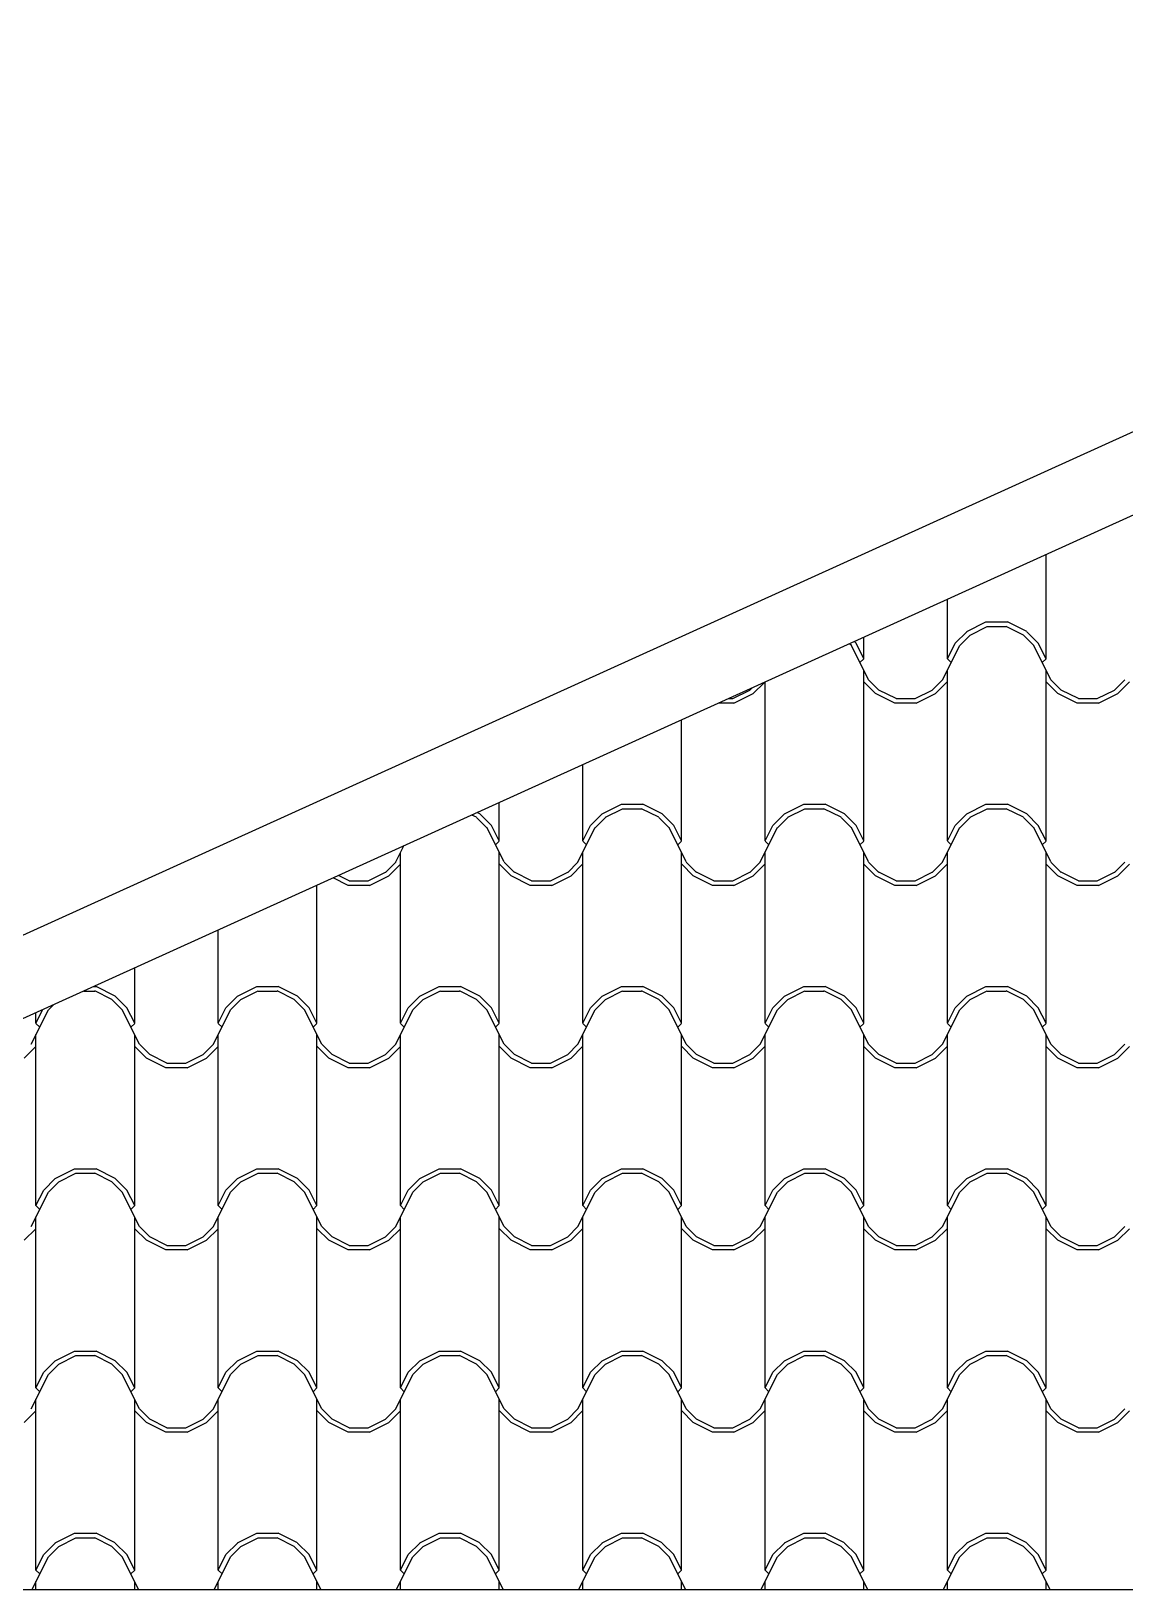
# Model space of a CAD drawing. Extents: x -135 to 36, y 31 to 104.
# Drawn here: x -1.191 to 0.249, y 50.193 to 52.245 of the extents above; entities that cross this region are included whole.
import ezdxf

# ---------------------------------------------------------------- set-up
doc = ezdxf.new("R2010")
doc.units = 0
doc.header["$MEASUREMENT"] = 0
doc.layers.add('NUEVO', color=1, linetype='CONTINUOUS')
doc.layers.add('RELLENO', color=7, linetype='CONTINUOUS')

msp = doc.modelspace()

# ---------------------------------------------------------------- linework, layer by layer
at = {"layer": 'NUEVO'}
for p, q in [((1.4227, 52.2452), (-2.9019, 50.284)), ((1.4227, 52.1354), (-2.8606, 50.1929)), ((5.7061, 50.1929), (-2.8606, 50.1929)), ((4.4994, 50.1929), (-2.8606, 50.1929))]:
    msp.add_line(p, q, dxfattribs=at)
at = {"layer": 'RELLENO', "color": 1}
for p, q in [((0.145, 51.4189), (0.145, 51.556)), ((0.015, 51.4189), (0.015, 51.497)), ((0.0252, 51.4393), (0.0405, 51.4545)), ((0.0405, 51.4546), (0.0659, 51.4673)), ((0.0449, 51.4501), (0.0675, 51.4614)), ((0.0659, 51.4673), (0.0941, 51.4673)), ((0.0675, 51.4613), (0.0925, 51.4613)), ((0.1151, 51.4501), (0.0925, 51.4614)), ((0.1195, 51.4546), (0.0941, 51.4673)), ((0.1348, 51.4393), (0.1195, 51.4545)), ((-0.1113, 51.4364), (-0.1136, 51.4387)), ((-0.0887, 51.3913), (-0.1113, 51.4365)), ((-0.0887, 51.3913), (-0.1113, 51.4365)), ((-0.1052, 51.4393), (-0.1074, 51.4415)), ((-0.095, 51.4189), (-0.1052, 51.4393)), ((-0.095, 51.4189), (-0.1052, 51.4393)), ((-0.095, 51.4189), (-0.095, 51.4471)), ((0.0087, 51.3913), (0.0313, 51.4365)), ((0.0087, 51.3913), (0.0313, 51.4365)), ((0.015, 51.4189), (0.0252, 51.4393)), ((0.015, 51.4189), (0.0252, 51.4393)), ((0.0313, 51.4364), (0.0449, 51.45)), ((0.1287, 51.4364), (0.1151, 51.45)), ((0.1513, 51.3913), (0.1287, 51.4365)), ((0.1513, 51.3913), (0.1287, 51.4365)), ((0.145, 51.4189), (0.1348, 51.4393)), ((0.145, 51.4189), (0.1348, 51.4393)), ((-0.1, 51.4138), (-0.095, 51.4188)), ((0.02, 51.4138), (0.015, 51.4188)), ((0.14, 51.4138), (0.145, 51.4188)), ((-0.095, 51.1789), (-0.095, 51.4039)), ((-0.0751, 51.3776), (-0.0887, 51.3912)), ((-0.0049, 51.3776), (0.0087, 51.3912)), ((0.015, 51.1789), (0.015, 51.4039)), ((0.145, 51.1789), (0.145, 51.4039)), ((0.1649, 51.3776), (0.1513, 51.3912)), ((0.2351, 51.3776), (0.2487, 51.3912)), ((-0.2675, 51.3664), (-0.2449, 51.3777)), ((-0.2659, 51.3604), (-0.2405, 51.3731)), ((-0.2449, 51.3776), (-0.2421, 51.3804)), ((-0.2405, 51.3731), (-0.2258, 51.3878)), ((-0.225, 51.1789), (-0.225, 51.3882)), ((-0.0795, 51.3731), (-0.0948, 51.3884)), ((-0.0541, 51.3604), (-0.0795, 51.3731)), ((-0.0525, 51.3664), (-0.0751, 51.3777)), ((-0.0275, 51.3664), (-0.0049, 51.3777)), ((-0.0259, 51.3604), (-0.0005, 51.3731)), ((-0.0005, 51.3731), (0.0148, 51.3884)), ((0.1605, 51.3731), (0.1452, 51.3884)), ((0.1859, 51.3604), (0.1605, 51.3731)), ((0.1875, 51.3664), (0.1649, 51.3777)), ((0.2125, 51.3664), (0.2351, 51.3777)), ((0.2141, 51.3604), (0.2395, 51.3731)), ((0.2395, 51.3731), (0.2548, 51.3884)), ((-0.2659, 51.3604), (-0.2861, 51.3604)), ((-0.2731, 51.3664), (-0.2675, 51.3664)), ((-0.0259, 51.3604), (-0.0541, 51.3604)), ((-0.0525, 51.3664), (-0.0275, 51.3664)), ((0.2141, 51.3604), (0.1859, 51.3604)), ((0.1875, 51.3664), (0.2125, 51.3664)), ((-0.335, 51.1789), (-0.335, 51.3383)), ((-0.465, 51.1789), (-0.465, 51.2793)), ((-0.575, 51.1789), (-0.575, 51.2294)), ((-0.4395, 51.2146), (-0.4141, 51.2273)), ((-0.4141, 51.2273), (-0.3859, 51.2273)), ((-0.3605, 51.2146), (-0.3859, 51.2273)), ((-0.1995, 51.2146), (-0.1741, 51.2273)), ((-0.1741, 51.2273), (-0.1459, 51.2273)), ((-0.1205, 51.2146), (-0.1459, 51.2273)), ((0.0405, 51.2146), (0.0659, 51.2273)), ((0.0659, 51.2273), (0.0941, 51.2273)), ((0.1195, 51.2146), (0.0941, 51.2273)), ((-0.6049, 51.2101), (-0.611, 51.2131)), ((-0.5913, 51.1964), (-0.6049, 51.21)), ((-0.6005, 51.2146), (-0.6039, 51.2163)), ((-0.5852, 51.1993), (-0.6005, 51.2145)), ((-0.4548, 51.1993), (-0.4395, 51.2145)), ((-0.4487, 51.1964), (-0.4351, 51.21)), ((-0.4351, 51.2101), (-0.4125, 51.2214)), ((-0.4125, 51.2213), (-0.3875, 51.2213)), ((-0.3649, 51.2101), (-0.3875, 51.2214)), ((-0.3513, 51.1964), (-0.3649, 51.21)), ((-0.3452, 51.1993), (-0.3605, 51.2145)), ((-0.2148, 51.1993), (-0.1995, 51.2145)), ((-0.2087, 51.1964), (-0.1951, 51.21)), ((-0.1951, 51.2101), (-0.1725, 51.2214)), ((-0.1725, 51.2213), (-0.1475, 51.2213)), ((-0.1249, 51.2101), (-0.1475, 51.2214)), ((-0.1113, 51.1964), (-0.1249, 51.21)), ((-0.1052, 51.1993), (-0.1205, 51.2145)), ((0.0252, 51.1993), (0.0405, 51.2145)), ((0.0313, 51.1964), (0.0449, 51.21)), ((0.0449, 51.2101), (0.0675, 51.2214)), ((0.0675, 51.2213), (0.0925, 51.2213)), ((0.1151, 51.2101), (0.0925, 51.2214)), ((0.1287, 51.1964), (0.1151, 51.21)), ((0.1348, 51.1993), (0.1195, 51.2145)), ((-0.5687, 51.1513), (-0.5913, 51.1965)), ((-0.5687, 51.1513), (-0.5913, 51.1965)), ((-0.575, 51.1789), (-0.5852, 51.1993)), ((-0.575, 51.1789), (-0.5852, 51.1993)), ((-0.4713, 51.1513), (-0.4487, 51.1965)), ((-0.4713, 51.1513), (-0.4487, 51.1965)), ((-0.465, 51.1789), (-0.4548, 51.1993)), ((-0.465, 51.1789), (-0.4548, 51.1993)), ((-0.3287, 51.1513), (-0.3513, 51.1965)), ((-0.3287, 51.1513), (-0.3513, 51.1965)), ((-0.335, 51.1789), (-0.3452, 51.1993)), ((-0.335, 51.1789), (-0.3452, 51.1993)), ((-0.2313, 51.1513), (-0.2087, 51.1965)), ((-0.2313, 51.1513), (-0.2087, 51.1965)), ((-0.225, 51.1789), (-0.2148, 51.1993)), ((-0.225, 51.1789), (-0.2148, 51.1993)), ((-0.0887, 51.1513), (-0.1113, 51.1965)), ((-0.0887, 51.1513), (-0.1113, 51.1965)), ((-0.095, 51.1789), (-0.1052, 51.1993)), ((-0.095, 51.1789), (-0.1052, 51.1993)), ((0.0087, 51.1513), (0.0313, 51.1965)), ((0.0087, 51.1513), (0.0313, 51.1965)), ((0.015, 51.1789), (0.0252, 51.1993)), ((0.015, 51.1789), (0.0252, 51.1993)), ((0.1513, 51.1513), (0.1287, 51.1965)), ((0.1513, 51.1513), (0.1287, 51.1965)), ((0.145, 51.1789), (0.1348, 51.1993)), ((0.145, 51.1789), (0.1348, 51.1993)), ((-0.7113, 51.1513), (-0.7007, 51.1724)), ((-0.7113, 51.1513), (-0.7007, 51.1724)), ((-0.58, 51.1738), (-0.575, 51.1788)), ((-0.46, 51.1738), (-0.465, 51.1788)), ((-0.34, 51.1738), (-0.335, 51.1788)), ((-0.22, 51.1738), (-0.225, 51.1788)), ((-0.1, 51.1738), (-0.095, 51.1788)), ((0.02, 51.1738), (0.015, 51.1788)), ((0.14, 51.1738), (0.145, 51.1788)), ((-0.7249, 51.1376), (-0.7113, 51.1512)), ((-0.7205, 51.1331), (-0.7052, 51.1484)), ((-0.705, 50.9389), (-0.705, 51.1639)), ((-0.575, 50.9389), (-0.575, 51.1639)), ((-0.5595, 51.1331), (-0.5748, 51.1484)), ((-0.5551, 51.1376), (-0.5687, 51.1512)), ((-0.4849, 51.1376), (-0.4713, 51.1512)), ((-0.4805, 51.1331), (-0.4652, 51.1484)), ((-0.465, 50.9389), (-0.465, 51.1639)), ((-0.335, 50.9389), (-0.335, 51.1639)), ((-0.3195, 51.1331), (-0.3348, 51.1484)), ((-0.3151, 51.1376), (-0.3287, 51.1512)), ((-0.2449, 51.1376), (-0.2313, 51.1512)), ((-0.2405, 51.1331), (-0.2252, 51.1484)), ((-0.225, 50.9389), (-0.225, 51.1639)), ((-0.095, 50.9389), (-0.095, 51.1639)), ((-0.0795, 51.1331), (-0.0948, 51.1484)), ((-0.0751, 51.1376), (-0.0887, 51.1512)), ((-0.0049, 51.1376), (0.0087, 51.1512)), ((-0.0005, 51.1331), (0.0148, 51.1484)), ((0.015, 50.9389), (0.015, 51.1639)), ((0.145, 50.9389), (0.145, 51.1639)), ((0.1605, 51.1331), (0.1452, 51.1484)), ((0.1649, 51.1376), (0.1513, 51.1512)), ((0.2351, 51.1376), (0.2487, 51.1512)), ((0.2395, 51.1331), (0.2548, 51.1484)), ((-0.7741, 51.1204), (-0.7937, 51.1302)), ((-0.7725, 51.1264), (-0.7866, 51.1334)), ((-0.7725, 51.1264), (-0.7475, 51.1264)), ((-0.7475, 51.1264), (-0.7249, 51.1377)), ((-0.7459, 51.1204), (-0.7205, 51.1331)), ((-0.5341, 51.1204), (-0.5595, 51.1331)), ((-0.5325, 51.1264), (-0.5551, 51.1377)), ((-0.5325, 51.1264), (-0.5075, 51.1264)), ((-0.5075, 51.1264), (-0.4849, 51.1377)), ((-0.5059, 51.1204), (-0.4805, 51.1331)), ((-0.2941, 51.1204), (-0.3195, 51.1331)), ((-0.2925, 51.1264), (-0.3151, 51.1377)), ((-0.2925, 51.1264), (-0.2675, 51.1264)), ((-0.2675, 51.1264), (-0.2449, 51.1377)), ((-0.2659, 51.1204), (-0.2405, 51.1331)), ((-0.0541, 51.1204), (-0.0795, 51.1331)), ((-0.0525, 51.1264), (-0.0751, 51.1377)), ((-0.0525, 51.1264), (-0.0275, 51.1264)), ((-0.0275, 51.1264), (-0.0049, 51.1377)), ((-0.0259, 51.1204), (-0.0005, 51.1331)), ((0.1859, 51.1204), (0.1605, 51.1331)), ((0.1875, 51.1264), (0.1649, 51.1377)), ((0.1875, 51.1264), (0.2125, 51.1264)), ((0.2125, 51.1264), (0.2351, 51.1377)), ((0.2141, 51.1204), (0.2395, 51.1331)), ((-0.815, 50.9389), (-0.815, 51.1206)), ((-0.7459, 51.1204), (-0.7741, 51.1204)), ((-0.5059, 51.1204), (-0.5341, 51.1204)), ((-0.2659, 51.1204), (-0.2941, 51.1204)), ((-0.0259, 51.1204), (-0.0541, 51.1204)), ((0.2141, 51.1204), (0.1859, 51.1204)), ((-0.945, 50.9389), (-0.945, 51.0616)), ((-1.055, 50.9389), (-1.055, 51.0117)), ((-1.122, 50.9813), (-1.1075, 50.9813)), ((-1.1089, 50.9873), (-1.1059, 50.9873)), ((-1.0849, 50.9701), (-1.1075, 50.9814)), ((-1.0805, 50.9746), (-1.1059, 50.9873)), ((-0.9195, 50.9746), (-0.8941, 50.9873)), ((-0.9151, 50.9701), (-0.8925, 50.9814)), ((-0.8941, 50.9873), (-0.8659, 50.9873)), ((-0.8925, 50.9813), (-0.8675, 50.9813)), ((-0.8449, 50.9701), (-0.8675, 50.9814)), ((-0.8405, 50.9746), (-0.8659, 50.9873)), ((-0.6795, 50.9746), (-0.6541, 50.9873)), ((-0.6751, 50.9701), (-0.6525, 50.9814)), ((-0.6541, 50.9873), (-0.6259, 50.9873)), ((-0.6525, 50.9813), (-0.6275, 50.9813)), ((-0.6049, 50.9701), (-0.6275, 50.9814)), ((-0.6005, 50.9746), (-0.6259, 50.9873)), ((-0.4395, 50.9746), (-0.4141, 50.9873)), ((-0.4351, 50.9701), (-0.4125, 50.9814)), ((-0.4141, 50.9873), (-0.3859, 50.9873)), ((-0.4125, 50.9813), (-0.3875, 50.9813)), ((-0.3649, 50.9701), (-0.3875, 50.9814)), ((-0.3605, 50.9746), (-0.3859, 50.9873)), ((-0.1995, 50.9746), (-0.1741, 50.9873)), ((-0.1951, 50.9701), (-0.1725, 50.9814)), ((-0.1741, 50.9873), (-0.1459, 50.9873)), ((-0.1725, 50.9813), (-0.1475, 50.9813)), ((-0.1249, 50.9701), (-0.1475, 50.9814)), ((-0.1205, 50.9746), (-0.1459, 50.9873)), ((0.0405, 50.9746), (0.0659, 50.9873)), ((0.0449, 50.9701), (0.0675, 50.9814)), ((0.0659, 50.9873), (0.0941, 50.9873)), ((0.0675, 50.9813), (0.0925, 50.9813)), ((0.1151, 50.9701), (0.0925, 50.9814)), ((0.1195, 50.9746), (0.0941, 50.9873)), ((-1.1687, 50.9564), (-1.1618, 50.9633)), ((-1.0713, 50.9564), (-1.0849, 50.97)), ((-1.0652, 50.9593), (-1.0805, 50.9745)), ((-0.9348, 50.9593), (-0.9195, 50.9745)), ((-0.9287, 50.9564), (-0.9151, 50.97)), ((-0.8313, 50.9564), (-0.8449, 50.97)), ((-0.8252, 50.9593), (-0.8405, 50.9745)), ((-0.6948, 50.9593), (-0.6795, 50.9745)), ((-0.6887, 50.9564), (-0.6751, 50.97)), ((-0.5913, 50.9564), (-0.6049, 50.97)), ((-0.5852, 50.9593), (-0.6005, 50.9745)), ((-0.4548, 50.9593), (-0.4395, 50.9745)), ((-0.4487, 50.9564), (-0.4351, 50.97)), ((-0.3513, 50.9564), (-0.3649, 50.97)), ((-0.3452, 50.9593), (-0.3605, 50.9745)), ((-0.2148, 50.9593), (-0.1995, 50.9745)), ((-0.2087, 50.9564), (-0.1951, 50.97)), ((-0.1113, 50.9564), (-0.1249, 50.97)), ((-0.1052, 50.9593), (-0.1205, 50.9745)), ((0.0252, 50.9593), (0.0405, 50.9745)), ((0.0313, 50.9564), (0.0449, 50.97)), ((0.1287, 50.9564), (0.1151, 50.97)), ((0.1348, 50.9593), (0.1195, 50.9745)), ((-1.1913, 50.9113), (-1.1687, 50.9565)), ((-1.1913, 50.9113), (-1.1687, 50.9565)), ((-1.185, 50.9389), (-1.176, 50.9569)), ((-1.185, 50.9389), (-1.176, 50.9569)), ((-1.185, 50.9389), (-1.185, 50.9528)), ((-1.0487, 50.9113), (-1.0713, 50.9565)), ((-1.0487, 50.9113), (-1.0713, 50.9565)), ((-1.055, 50.9389), (-1.0652, 50.9593)), ((-1.055, 50.9389), (-1.0652, 50.9593)), ((-0.9513, 50.9113), (-0.9287, 50.9565)), ((-0.9513, 50.9113), (-0.9287, 50.9565)), ((-0.945, 50.9389), (-0.9348, 50.9593)), ((-0.945, 50.9389), (-0.9348, 50.9593)), ((-0.8087, 50.9113), (-0.8313, 50.9565)), ((-0.8087, 50.9113), (-0.8313, 50.9565)), ((-0.815, 50.9389), (-0.8252, 50.9593)), ((-0.815, 50.9389), (-0.8252, 50.9593)), ((-0.7113, 50.9113), (-0.6887, 50.9565)), ((-0.7113, 50.9113), (-0.6887, 50.9565)), ((-0.705, 50.9389), (-0.6948, 50.9593)), ((-0.705, 50.9389), (-0.6948, 50.9593)), ((-0.5687, 50.9113), (-0.5913, 50.9565)), ((-0.5687, 50.9113), (-0.5913, 50.9565)), ((-0.575, 50.9389), (-0.5852, 50.9593)), ((-0.575, 50.9389), (-0.5852, 50.9593)), ((-0.4713, 50.9113), (-0.4487, 50.9565)), ((-0.4713, 50.9113), (-0.4487, 50.9565)), ((-0.465, 50.9389), (-0.4548, 50.9593)), ((-0.465, 50.9389), (-0.4548, 50.9593)), ((-0.3287, 50.9113), (-0.3513, 50.9565)), ((-0.3287, 50.9113), (-0.3513, 50.9565)), ((-0.335, 50.9389), (-0.3452, 50.9593)), ((-0.335, 50.9389), (-0.3452, 50.9593)), ((-0.2313, 50.9113), (-0.2087, 50.9565)), ((-0.2313, 50.9113), (-0.2087, 50.9565)), ((-0.225, 50.9389), (-0.2148, 50.9593)), ((-0.225, 50.9389), (-0.2148, 50.9593)), ((-0.0887, 50.9113), (-0.1113, 50.9565)), ((-0.0887, 50.9113), (-0.1113, 50.9565)), ((-0.095, 50.9389), (-0.1052, 50.9593)), ((-0.095, 50.9389), (-0.1052, 50.9593)), ((0.0087, 50.9113), (0.0313, 50.9565)), ((0.0087, 50.9113), (0.0313, 50.9565)), ((0.015, 50.9389), (0.0252, 50.9593)), ((0.015, 50.9389), (0.0252, 50.9593)), ((0.1513, 50.9113), (0.1287, 50.9565)), ((0.1513, 50.9113), (0.1287, 50.9565)), ((0.145, 50.9389), (0.1348, 50.9593)), ((0.145, 50.9389), (0.1348, 50.9593)), ((-1.18, 50.9338), (-1.185, 50.9388)), ((-1.185, 50.6989), (-1.185, 50.9239)), ((-1.06, 50.9338), (-1.055, 50.9388)), ((-1.055, 50.6989), (-1.055, 50.9239)), ((-0.94, 50.9338), (-0.945, 50.9388)), ((-0.945, 50.6989), (-0.945, 50.9239)), ((-0.82, 50.9338), (-0.815, 50.9388)), ((-0.815, 50.6989), (-0.815, 50.9239)), ((-0.7, 50.9338), (-0.705, 50.9388)), ((-0.705, 50.6989), (-0.705, 50.9239)), ((-0.58, 50.9338), (-0.575, 50.9388)), ((-0.575, 50.6989), (-0.575, 50.9239)), ((-0.46, 50.9338), (-0.465, 50.9388)), ((-0.465, 50.6989), (-0.465, 50.9239)), ((-0.34, 50.9338), (-0.335, 50.9388)), ((-0.335, 50.6989), (-0.335, 50.9239)), ((-0.22, 50.9338), (-0.225, 50.9388)), ((-0.225, 50.6989), (-0.225, 50.9239)), ((-0.1, 50.9338), (-0.095, 50.9388)), ((-0.095, 50.6989), (-0.095, 50.9239)), ((0.02, 50.9338), (0.015, 50.9388)), ((0.015, 50.6989), (0.015, 50.9239)), ((0.14, 50.9338), (0.145, 50.9388)), ((0.145, 50.6989), (0.145, 50.9239)), ((-1.2005, 50.8931), (-1.1852, 50.9084)), ((-1.0395, 50.8931), (-1.0548, 50.9084)), ((-1.0351, 50.8976), (-1.0487, 50.9112)), ((-0.9649, 50.8976), (-0.9513, 50.9112)), ((-0.9605, 50.8931), (-0.9452, 50.9084)), ((-0.7995, 50.8931), (-0.8148, 50.9084)), ((-0.7951, 50.8976), (-0.8087, 50.9112)), ((-0.7249, 50.8976), (-0.7113, 50.9112)), ((-0.7205, 50.8931), (-0.7052, 50.9084)), ((-0.5595, 50.8931), (-0.5748, 50.9084)), ((-0.5551, 50.8976), (-0.5687, 50.9112)), ((-0.4849, 50.8976), (-0.4713, 50.9112)), ((-0.4805, 50.8931), (-0.4652, 50.9084)), ((-0.3195, 50.8931), (-0.3348, 50.9084)), ((-0.3151, 50.8976), (-0.3287, 50.9112)), ((-0.2449, 50.8976), (-0.2313, 50.9112)), ((-0.2405, 50.8931), (-0.2252, 50.9084)), ((-0.0795, 50.8931), (-0.0948, 50.9084)), ((-0.0751, 50.8976), (-0.0887, 50.9112)), ((-0.0049, 50.8976), (0.0087, 50.9112)), ((-0.0005, 50.8931), (0.0148, 50.9084)), ((0.1605, 50.8931), (0.1452, 50.9084)), ((0.1649, 50.8976), (0.1513, 50.9112)), ((0.2351, 50.8976), (0.2487, 50.9112)), ((0.2395, 50.8931), (0.2548, 50.9084)), ((-1.0141, 50.8804), (-1.0395, 50.8931)), ((-1.0125, 50.8864), (-1.0351, 50.8977)), ((-0.9859, 50.8804), (-1.0141, 50.8804)), ((-1.0125, 50.8864), (-0.9875, 50.8864)), ((-0.9875, 50.8864), (-0.9649, 50.8977)), ((-0.9859, 50.8804), (-0.9605, 50.8931)), ((-0.7741, 50.8804), (-0.7995, 50.8931)), ((-0.7725, 50.8864), (-0.7951, 50.8977)), ((-0.7459, 50.8804), (-0.7741, 50.8804)), ((-0.7725, 50.8864), (-0.7475, 50.8864)), ((-0.7475, 50.8864), (-0.7249, 50.8977)), ((-0.7459, 50.8804), (-0.7205, 50.8931)), ((-0.5341, 50.8804), (-0.5595, 50.8931)), ((-0.5325, 50.8864), (-0.5551, 50.8977)), ((-0.5059, 50.8804), (-0.5341, 50.8804)), ((-0.5325, 50.8864), (-0.5075, 50.8864)), ((-0.5075, 50.8864), (-0.4849, 50.8977)), ((-0.5059, 50.8804), (-0.4805, 50.8931)), ((-0.2941, 50.8804), (-0.3195, 50.8931)), ((-0.2925, 50.8864), (-0.3151, 50.8977)), ((-0.2659, 50.8804), (-0.2941, 50.8804)), ((-0.2925, 50.8864), (-0.2675, 50.8864)), ((-0.2675, 50.8864), (-0.2449, 50.8977)), ((-0.2659, 50.8804), (-0.2405, 50.8931)), ((-0.0541, 50.8804), (-0.0795, 50.8931)), ((-0.0525, 50.8864), (-0.0751, 50.8977)), ((-0.0259, 50.8804), (-0.0541, 50.8804)), ((-0.0525, 50.8864), (-0.0275, 50.8864)), ((-0.0275, 50.8864), (-0.0049, 50.8977)), ((-0.0259, 50.8804), (-0.0005, 50.8931)), ((0.1859, 50.8804), (0.1605, 50.8931)), ((0.1875, 50.8864), (0.1649, 50.8977)), ((0.2141, 50.8804), (0.1859, 50.8804)), ((0.1875, 50.8864), (0.2125, 50.8864)), ((0.2125, 50.8864), (0.2351, 50.8977)), ((0.2141, 50.8804), (0.2395, 50.8931)), ((-1.1748, 50.7193), (-1.1595, 50.7345)), ((-1.1595, 50.7346), (-1.1341, 50.7473)), ((-1.1551, 50.7301), (-1.1325, 50.7414)), ((-1.1341, 50.7473), (-1.1059, 50.7473)), ((-1.1325, 50.7413), (-1.1075, 50.7413)), ((-1.0849, 50.7301), (-1.1075, 50.7414)), ((-1.0805, 50.7346), (-1.1059, 50.7473)), ((-1.0652, 50.7193), (-1.0805, 50.7345)), ((-0.9348, 50.7193), (-0.9195, 50.7345)), ((-0.9195, 50.7346), (-0.8941, 50.7473)), ((-0.9151, 50.7301), (-0.8925, 50.7414)), ((-0.8941, 50.7473), (-0.8659, 50.7473)), ((-0.8925, 50.7413), (-0.8675, 50.7413)), ((-0.8449, 50.7301), (-0.8675, 50.7414)), ((-0.8405, 50.7346), (-0.8659, 50.7473)), ((-0.8252, 50.7193), (-0.8405, 50.7345)), ((-0.6948, 50.7193), (-0.6795, 50.7345)), ((-0.6795, 50.7346), (-0.6541, 50.7473)), ((-0.6751, 50.7301), (-0.6525, 50.7414)), ((-0.6541, 50.7473), (-0.6259, 50.7473)), ((-0.6525, 50.7413), (-0.6275, 50.7413)), ((-0.6049, 50.7301), (-0.6275, 50.7414)), ((-0.6005, 50.7346), (-0.6259, 50.7473)), ((-0.5852, 50.7193), (-0.6005, 50.7345)), ((-0.4548, 50.7193), (-0.4395, 50.7345)), ((-0.4395, 50.7346), (-0.4141, 50.7473)), ((-0.4351, 50.7301), (-0.4125, 50.7414)), ((-0.4141, 50.7473), (-0.3859, 50.7473)), ((-0.4125, 50.7413), (-0.3875, 50.7413)), ((-0.3649, 50.7301), (-0.3875, 50.7414)), ((-0.3605, 50.7346), (-0.3859, 50.7473)), ((-0.3452, 50.7193), (-0.3605, 50.7345)), ((-0.2148, 50.7193), (-0.1995, 50.7345)), ((-0.1995, 50.7346), (-0.1741, 50.7473)), ((-0.1951, 50.7301), (-0.1725, 50.7414)), ((-0.1741, 50.7473), (-0.1459, 50.7473)), ((-0.1725, 50.7413), (-0.1475, 50.7413)), ((-0.1249, 50.7301), (-0.1475, 50.7414)), ((-0.1205, 50.7346), (-0.1459, 50.7473)), ((-0.1052, 50.7193), (-0.1205, 50.7345)), ((0.0252, 50.7193), (0.0405, 50.7345)), ((0.0405, 50.7346), (0.0659, 50.7473)), ((0.0449, 50.7301), (0.0675, 50.7414)), ((0.0659, 50.7473), (0.0941, 50.7473)), ((0.0675, 50.7413), (0.0925, 50.7413)), ((0.1151, 50.7301), (0.0925, 50.7414)), ((0.1195, 50.7346), (0.0941, 50.7473)), ((0.1348, 50.7193), (0.1195, 50.7345)), ((-1.1913, 50.6713), (-1.1687, 50.7165)), ((-1.1913, 50.6713), (-1.1687, 50.7165)), ((-1.185, 50.6989), (-1.1748, 50.7193)), ((-1.185, 50.6989), (-1.1748, 50.7193)), ((-1.1687, 50.7164), (-1.1551, 50.73)), ((-1.0713, 50.7164), (-1.0849, 50.73)), ((-1.0487, 50.6713), (-1.0713, 50.7165)), ((-1.0487, 50.6713), (-1.0713, 50.7165)), ((-1.055, 50.6989), (-1.0652, 50.7193)), ((-1.055, 50.6989), (-1.0652, 50.7193)), ((-0.9513, 50.6713), (-0.9287, 50.7165)), ((-0.9513, 50.6713), (-0.9287, 50.7165)), ((-0.945, 50.6989), (-0.9348, 50.7193)), ((-0.945, 50.6989), (-0.9348, 50.7193)), ((-0.9287, 50.7164), (-0.9151, 50.73)), ((-0.8313, 50.7164), (-0.8449, 50.73)), ((-0.8087, 50.6713), (-0.8313, 50.7165)), ((-0.8087, 50.6713), (-0.8313, 50.7165)), ((-0.815, 50.6989), (-0.8252, 50.7193)), ((-0.815, 50.6989), (-0.8252, 50.7193)), ((-0.7113, 50.6713), (-0.6887, 50.7165)), ((-0.7113, 50.6713), (-0.6887, 50.7165)), ((-0.705, 50.6989), (-0.6948, 50.7193)), ((-0.705, 50.6989), (-0.6948, 50.7193)), ((-0.6887, 50.7164), (-0.6751, 50.73)), ((-0.5913, 50.7164), (-0.6049, 50.73)), ((-0.5687, 50.6713), (-0.5913, 50.7165)), ((-0.5687, 50.6713), (-0.5913, 50.7165)), ((-0.575, 50.6989), (-0.5852, 50.7193)), ((-0.575, 50.6989), (-0.5852, 50.7193)), ((-0.4713, 50.6713), (-0.4487, 50.7165)), ((-0.4713, 50.6713), (-0.4487, 50.7165)), ((-0.465, 50.6989), (-0.4548, 50.7193)), ((-0.465, 50.6989), (-0.4548, 50.7193)), ((-0.4487, 50.7164), (-0.4351, 50.73)), ((-0.3513, 50.7164), (-0.3649, 50.73)), ((-0.3287, 50.6713), (-0.3513, 50.7165)), ((-0.3287, 50.6713), (-0.3513, 50.7165)), ((-0.335, 50.6989), (-0.3452, 50.7193)), ((-0.335, 50.6989), (-0.3452, 50.7193)), ((-0.2313, 50.6713), (-0.2087, 50.7165)), ((-0.2313, 50.6713), (-0.2087, 50.7165)), ((-0.225, 50.6989), (-0.2148, 50.7193)), ((-0.225, 50.6989), (-0.2148, 50.7193)), ((-0.2087, 50.7164), (-0.1951, 50.73)), ((-0.1113, 50.7164), (-0.1249, 50.73)), ((-0.0887, 50.6713), (-0.1113, 50.7165)), ((-0.0887, 50.6713), (-0.1113, 50.7165)), ((-0.095, 50.6989), (-0.1052, 50.7193)), ((-0.095, 50.6989), (-0.1052, 50.7193)), ((0.0087, 50.6713), (0.0313, 50.7165)), ((0.0087, 50.6713), (0.0313, 50.7165)), ((0.015, 50.6989), (0.0252, 50.7193)), ((0.015, 50.6989), (0.0252, 50.7193)), ((0.0313, 50.7164), (0.0449, 50.73)), ((0.1287, 50.7164), (0.1151, 50.73)), ((0.1513, 50.6713), (0.1287, 50.7165)), ((0.1513, 50.6713), (0.1287, 50.7165)), ((0.145, 50.6989), (0.1348, 50.7193)), ((0.145, 50.6989), (0.1348, 50.7193)), ((-1.18, 50.6938), (-1.185, 50.6988)), ((-1.06, 50.6938), (-1.055, 50.6988)), ((-0.94, 50.6938), (-0.945, 50.6988)), ((-0.82, 50.6938), (-0.815, 50.6988)), ((-0.7, 50.6938), (-0.705, 50.6988)), ((-0.58, 50.6938), (-0.575, 50.6988)), ((-0.46, 50.6938), (-0.465, 50.6988)), ((-0.34, 50.6938), (-0.335, 50.6988)), ((-0.22, 50.6938), (-0.225, 50.6988)), ((-0.1, 50.6938), (-0.095, 50.6988)), ((0.02, 50.6938), (0.015, 50.6988)), ((0.14, 50.6938), (0.145, 50.6988)), ((-1.185, 50.4589), (-1.185, 50.6839)), ((-1.055, 50.4589), (-1.055, 50.6839)), ((-0.945, 50.4589), (-0.945, 50.6839)), ((-0.815, 50.4589), (-0.815, 50.6839)), ((-0.705, 50.4589), (-0.705, 50.6839)), ((-0.575, 50.4589), (-0.575, 50.6839)), ((-0.465, 50.4589), (-0.465, 50.6839)), ((-0.335, 50.4589), (-0.335, 50.6839)), ((-0.225, 50.4589), (-0.225, 50.6839)), ((-0.095, 50.4589), (-0.095, 50.6839)), ((0.015, 50.4589), (0.015, 50.6839)), ((0.145, 50.4589), (0.145, 50.6839)), ((-1.2005, 50.6531), (-1.1852, 50.6684)), ((-1.0395, 50.6531), (-1.0548, 50.6684)), ((-1.0351, 50.6576), (-1.0487, 50.6712)), ((-1.0141, 50.6404), (-1.0395, 50.6531)), ((-1.0125, 50.6464), (-1.0351, 50.6577)), ((-0.9875, 50.6464), (-0.9649, 50.6577)), ((-0.9859, 50.6404), (-0.9605, 50.6531)), ((-0.9649, 50.6576), (-0.9513, 50.6712)), ((-0.9605, 50.6531), (-0.9452, 50.6684)), ((-0.7995, 50.6531), (-0.8148, 50.6684)), ((-0.7951, 50.6576), (-0.8087, 50.6712)), ((-0.7741, 50.6404), (-0.7995, 50.6531)), ((-0.7725, 50.6464), (-0.7951, 50.6577)), ((-0.7475, 50.6464), (-0.7249, 50.6577)), ((-0.7459, 50.6404), (-0.7205, 50.6531)), ((-0.7249, 50.6576), (-0.7113, 50.6712)), ((-0.7205, 50.6531), (-0.7052, 50.6684)), ((-0.5595, 50.6531), (-0.5748, 50.6684)), ((-0.5551, 50.6576), (-0.5687, 50.6712)), ((-0.5341, 50.6404), (-0.5595, 50.6531)), ((-0.5325, 50.6464), (-0.5551, 50.6577)), ((-0.5075, 50.6464), (-0.4849, 50.6577)), ((-0.5059, 50.6404), (-0.4805, 50.6531)), ((-0.4849, 50.6576), (-0.4713, 50.6712)), ((-0.4805, 50.6531), (-0.4652, 50.6684)), ((-0.3195, 50.6531), (-0.3348, 50.6684)), ((-0.3151, 50.6576), (-0.3287, 50.6712)), ((-0.2941, 50.6404), (-0.3195, 50.6531)), ((-0.2925, 50.6464), (-0.3151, 50.6577)), ((-0.2675, 50.6464), (-0.2449, 50.6577)), ((-0.2659, 50.6404), (-0.2405, 50.6531)), ((-0.2449, 50.6576), (-0.2313, 50.6712)), ((-0.2405, 50.6531), (-0.2252, 50.6684)), ((-0.0795, 50.6531), (-0.0948, 50.6684)), ((-0.0751, 50.6576), (-0.0887, 50.6712)), ((-0.0541, 50.6404), (-0.0795, 50.6531)), ((-0.0525, 50.6464), (-0.0751, 50.6577)), ((-0.0275, 50.6464), (-0.0049, 50.6577)), ((-0.0259, 50.6404), (-0.0005, 50.6531)), ((-0.0049, 50.6576), (0.0087, 50.6712)), ((-0.0005, 50.6531), (0.0148, 50.6684)), ((0.1605, 50.6531), (0.1452, 50.6684)), ((0.1649, 50.6576), (0.1513, 50.6712)), ((0.1859, 50.6404), (0.1605, 50.6531)), ((0.1875, 50.6464), (0.1649, 50.6577)), ((0.2125, 50.6464), (0.2351, 50.6577)), ((0.2141, 50.6404), (0.2395, 50.6531)), ((0.2351, 50.6576), (0.2487, 50.6712)), ((0.2395, 50.6531), (0.2548, 50.6684)), ((-0.9859, 50.6404), (-1.0141, 50.6404)), ((-1.0125, 50.6464), (-0.9875, 50.6464)), ((-0.7459, 50.6404), (-0.7741, 50.6404)), ((-0.7725, 50.6464), (-0.7475, 50.6464)), ((-0.5059, 50.6404), (-0.5341, 50.6404)), ((-0.5325, 50.6464), (-0.5075, 50.6464)), ((-0.2659, 50.6404), (-0.2941, 50.6404)), ((-0.2925, 50.6464), (-0.2675, 50.6464)), ((-0.0259, 50.6404), (-0.0541, 50.6404)), ((-0.0525, 50.6464), (-0.0275, 50.6464)), ((0.2141, 50.6404), (0.1859, 50.6404)), ((0.1875, 50.6464), (0.2125, 50.6464)), ((-1.1748, 50.4793), (-1.1595, 50.4945)), ((-1.1687, 50.4764), (-1.1551, 50.49)), ((-1.1595, 50.4946), (-1.1341, 50.5073)), ((-1.1551, 50.4901), (-1.1325, 50.5014)), ((-1.1341, 50.5073), (-1.1059, 50.5073)), ((-1.1325, 50.5013), (-1.1075, 50.5013)), ((-1.0849, 50.4901), (-1.1075, 50.5014)), ((-1.0805, 50.4946), (-1.1059, 50.5073)), ((-1.0713, 50.4764), (-1.0849, 50.49)), ((-1.0652, 50.4793), (-1.0805, 50.4945)), ((-0.9348, 50.4793), (-0.9195, 50.4945)), ((-0.9287, 50.4764), (-0.9151, 50.49)), ((-0.9195, 50.4946), (-0.8941, 50.5073)), ((-0.9151, 50.4901), (-0.8925, 50.5014)), ((-0.8941, 50.5073), (-0.8659, 50.5073)), ((-0.8925, 50.5013), (-0.8675, 50.5013)), ((-0.8449, 50.4901), (-0.8675, 50.5014)), ((-0.8405, 50.4946), (-0.8659, 50.5073)), ((-0.8313, 50.4764), (-0.8449, 50.49)), ((-0.8252, 50.4793), (-0.8405, 50.4945)), ((-0.6948, 50.4793), (-0.6795, 50.4945)), ((-0.6887, 50.4764), (-0.6751, 50.49)), ((-0.6795, 50.4946), (-0.6541, 50.5073)), ((-0.6751, 50.4901), (-0.6525, 50.5014)), ((-0.6541, 50.5073), (-0.6259, 50.5073)), ((-0.6525, 50.5013), (-0.6275, 50.5013)), ((-0.6049, 50.4901), (-0.6275, 50.5014)), ((-0.6005, 50.4946), (-0.6259, 50.5073)), ((-0.5913, 50.4764), (-0.6049, 50.49)), ((-0.5852, 50.4793), (-0.6005, 50.4945)), ((-0.4548, 50.4793), (-0.4395, 50.4945)), ((-0.4487, 50.4764), (-0.4351, 50.49)), ((-0.4395, 50.4946), (-0.4141, 50.5073)), ((-0.4351, 50.4901), (-0.4125, 50.5014)), ((-0.4141, 50.5073), (-0.3859, 50.5073)), ((-0.4125, 50.5013), (-0.3875, 50.5013)), ((-0.3649, 50.4901), (-0.3875, 50.5014)), ((-0.3605, 50.4946), (-0.3859, 50.5073)), ((-0.3513, 50.4764), (-0.3649, 50.49)), ((-0.3452, 50.4793), (-0.3605, 50.4945)), ((-0.2148, 50.4793), (-0.1995, 50.4945)), ((-0.2087, 50.4764), (-0.1951, 50.49)), ((-0.1995, 50.4946), (-0.1741, 50.5073)), ((-0.1951, 50.4901), (-0.1725, 50.5014)), ((-0.1741, 50.5073), (-0.1459, 50.5073)), ((-0.1725, 50.5013), (-0.1475, 50.5013)), ((-0.1249, 50.4901), (-0.1475, 50.5014)), ((-0.1205, 50.4946), (-0.1459, 50.5073)), ((-0.1113, 50.4764), (-0.1249, 50.49)), ((-0.1052, 50.4793), (-0.1205, 50.4945)), ((0.0252, 50.4793), (0.0405, 50.4945)), ((0.0313, 50.4764), (0.0449, 50.49)), ((0.0405, 50.4946), (0.0659, 50.5073)), ((0.0449, 50.4901), (0.0675, 50.5014)), ((0.0659, 50.5073), (0.0941, 50.5073)), ((0.0675, 50.5013), (0.0925, 50.5013)), ((0.1151, 50.4901), (0.0925, 50.5014)), ((0.1195, 50.4946), (0.0941, 50.5073)), ((0.1287, 50.4764), (0.1151, 50.49)), ((0.1348, 50.4793), (0.1195, 50.4945)), ((-1.1913, 50.4313), (-1.1687, 50.4765)), ((-1.1913, 50.4313), (-1.1687, 50.4765)), ((-1.185, 50.4589), (-1.1748, 50.4793)), ((-1.185, 50.4589), (-1.1748, 50.4793)), ((-1.0487, 50.4313), (-1.0713, 50.4765)), ((-1.0487, 50.4313), (-1.0713, 50.4765)), ((-1.055, 50.4589), (-1.0652, 50.4793)), ((-1.055, 50.4589), (-1.0652, 50.4793)), ((-0.9513, 50.4313), (-0.9287, 50.4765)), ((-0.9513, 50.4313), (-0.9287, 50.4765)), ((-0.945, 50.4589), (-0.9348, 50.4793)), ((-0.945, 50.4589), (-0.9348, 50.4793)), ((-0.8087, 50.4313), (-0.8313, 50.4765)), ((-0.8087, 50.4313), (-0.8313, 50.4765)), ((-0.815, 50.4589), (-0.8252, 50.4793)), ((-0.815, 50.4589), (-0.8252, 50.4793)), ((-0.7113, 50.4313), (-0.6887, 50.4765)), ((-0.7113, 50.4313), (-0.6887, 50.4765)), ((-0.705, 50.4589), (-0.6948, 50.4793)), ((-0.705, 50.4589), (-0.6948, 50.4793)), ((-0.5687, 50.4313), (-0.5913, 50.4765)), ((-0.5687, 50.4313), (-0.5913, 50.4765)), ((-0.575, 50.4589), (-0.5852, 50.4793)), ((-0.575, 50.4589), (-0.5852, 50.4793)), ((-0.4713, 50.4313), (-0.4487, 50.4765)), ((-0.4713, 50.4313), (-0.4487, 50.4765)), ((-0.465, 50.4589), (-0.4548, 50.4793)), ((-0.465, 50.4589), (-0.4548, 50.4793)), ((-0.3287, 50.4313), (-0.3513, 50.4765)), ((-0.3287, 50.4313), (-0.3513, 50.4765)), ((-0.335, 50.4589), (-0.3452, 50.4793)), ((-0.335, 50.4589), (-0.3452, 50.4793)), ((-0.2313, 50.4313), (-0.2087, 50.4765)), ((-0.2313, 50.4313), (-0.2087, 50.4765)), ((-0.225, 50.4589), (-0.2148, 50.4793)), ((-0.225, 50.4589), (-0.2148, 50.4793)), ((-0.0887, 50.4313), (-0.1113, 50.4765)), ((-0.0887, 50.4313), (-0.1113, 50.4765)), ((-0.095, 50.4589), (-0.1052, 50.4793)), ((-0.095, 50.4589), (-0.1052, 50.4793)), ((0.0087, 50.4313), (0.0313, 50.4765)), ((0.0087, 50.4313), (0.0313, 50.4765)), ((0.015, 50.4589), (0.0252, 50.4793)), ((0.015, 50.4589), (0.0252, 50.4793)), ((0.1513, 50.4313), (0.1287, 50.4765)), ((0.1513, 50.4313), (0.1287, 50.4765)), ((0.145, 50.4589), (0.1348, 50.4793)), ((0.145, 50.4589), (0.1348, 50.4793)), ((-1.18, 50.4538), (-1.185, 50.4588)), ((-1.06, 50.4538), (-1.055, 50.4588)), ((-0.94, 50.4538), (-0.945, 50.4588)), ((-0.82, 50.4538), (-0.815, 50.4588)), ((-0.7, 50.4538), (-0.705, 50.4588)), ((-0.58, 50.4538), (-0.575, 50.4588)), ((-0.46, 50.4538), (-0.465, 50.4588)), ((-0.34, 50.4538), (-0.335, 50.4588)), ((-0.22, 50.4538), (-0.225, 50.4588)), ((-0.1, 50.4538), (-0.095, 50.4588)), ((0.02, 50.4538), (0.015, 50.4588)), ((0.14, 50.4538), (0.145, 50.4588)), ((-1.2005, 50.4131), (-1.1852, 50.4284)), ((-1.185, 50.2189), (-1.185, 50.4439)), ((-1.055, 50.2189), (-1.055, 50.4439)), ((-1.0395, 50.4131), (-1.0548, 50.4284)), ((-1.0351, 50.4176), (-1.0487, 50.4312)), ((-0.9649, 50.4176), (-0.9513, 50.4312)), ((-0.9605, 50.4131), (-0.9452, 50.4284)), ((-0.945, 50.2189), (-0.945, 50.4439)), ((-0.815, 50.2189), (-0.815, 50.4439)), ((-0.7995, 50.4131), (-0.8148, 50.4284)), ((-0.7951, 50.4176), (-0.8087, 50.4312)), ((-0.7249, 50.4176), (-0.7113, 50.4312)), ((-0.7205, 50.4131), (-0.7052, 50.4284)), ((-0.705, 50.2189), (-0.705, 50.4439)), ((-0.575, 50.2189), (-0.575, 50.4439)), ((-0.5595, 50.4131), (-0.5748, 50.4284)), ((-0.5551, 50.4176), (-0.5687, 50.4312)), ((-0.4849, 50.4176), (-0.4713, 50.4312)), ((-0.4805, 50.4131), (-0.4652, 50.4284)), ((-0.465, 50.2189), (-0.465, 50.4439)), ((-0.335, 50.2189), (-0.335, 50.4439)), ((-0.3195, 50.4131), (-0.3348, 50.4284)), ((-0.3151, 50.4176), (-0.3287, 50.4312)), ((-0.2449, 50.4176), (-0.2313, 50.4312)), ((-0.2405, 50.4131), (-0.2252, 50.4284)), ((-0.225, 50.2189), (-0.225, 50.4439)), ((-0.095, 50.2189), (-0.095, 50.4439)), ((-0.0795, 50.4131), (-0.0948, 50.4284)), ((-0.0751, 50.4176), (-0.0887, 50.4312)), ((-0.0049, 50.4176), (0.0087, 50.4312)), ((-0.0005, 50.4131), (0.0148, 50.4284)), ((0.015, 50.2189), (0.015, 50.4439)), ((0.145, 50.2189), (0.145, 50.4439)), ((0.1605, 50.4131), (0.1452, 50.4284)), ((0.1649, 50.4176), (0.1513, 50.4312)), ((0.2351, 50.4176), (0.2487, 50.4312)), ((0.2395, 50.4131), (0.2548, 50.4284)), ((-1.0141, 50.4004), (-1.0395, 50.4131)), ((-1.0125, 50.4064), (-1.0351, 50.4177)), ((-1.0125, 50.4064), (-0.9875, 50.4064)), ((-0.9875, 50.4064), (-0.9649, 50.4177)), ((-0.9859, 50.4004), (-0.9605, 50.4131)), ((-0.7741, 50.4004), (-0.7995, 50.4131)), ((-0.7725, 50.4064), (-0.7951, 50.4177)), ((-0.7725, 50.4064), (-0.7475, 50.4064)), ((-0.7475, 50.4064), (-0.7249, 50.4177)), ((-0.7459, 50.4004), (-0.7205, 50.4131)), ((-0.5341, 50.4004), (-0.5595, 50.4131)), ((-0.5325, 50.4064), (-0.5551, 50.4177)), ((-0.5325, 50.4064), (-0.5075, 50.4064)), ((-0.5075, 50.4064), (-0.4849, 50.4177)), ((-0.5059, 50.4004), (-0.4805, 50.4131)), ((-0.2941, 50.4004), (-0.3195, 50.4131)), ((-0.2925, 50.4064), (-0.3151, 50.4177)), ((-0.2925, 50.4064), (-0.2675, 50.4064)), ((-0.2675, 50.4064), (-0.2449, 50.4177)), ((-0.2659, 50.4004), (-0.2405, 50.4131)), ((-0.0541, 50.4004), (-0.0795, 50.4131)), ((-0.0525, 50.4064), (-0.0751, 50.4177)), ((-0.0525, 50.4064), (-0.0275, 50.4064)), ((-0.0275, 50.4064), (-0.0049, 50.4177)), ((-0.0259, 50.4004), (-0.0005, 50.4131)), ((0.1859, 50.4004), (0.1605, 50.4131)), ((0.1875, 50.4064), (0.1649, 50.4177)), ((0.1875, 50.4064), (0.2125, 50.4064)), ((0.2125, 50.4064), (0.2351, 50.4177)), ((0.2141, 50.4004), (0.2395, 50.4131)), ((-0.9859, 50.4004), (-1.0141, 50.4004)), ((-0.7459, 50.4004), (-0.7741, 50.4004)), ((-0.5059, 50.4004), (-0.5341, 50.4004)), ((-0.2659, 50.4004), (-0.2941, 50.4004)), ((-0.0259, 50.4004), (-0.0541, 50.4004)), ((0.2141, 50.4004), (0.1859, 50.4004)), ((-1.1595, 50.2546), (-1.1341, 50.2673)), ((-1.1341, 50.2673), (-1.1059, 50.2673)), ((-1.0805, 50.2546), (-1.1059, 50.2673)), ((-0.9195, 50.2546), (-0.8941, 50.2673)), ((-0.8941, 50.2673), (-0.8659, 50.2673)), ((-0.8405, 50.2546), (-0.8659, 50.2673)), ((-0.6795, 50.2546), (-0.6541, 50.2673)), ((-0.6541, 50.2673), (-0.6259, 50.2673)), ((-0.6005, 50.2546), (-0.6259, 50.2673)), ((-0.4395, 50.2546), (-0.4141, 50.2673)), ((-0.4141, 50.2673), (-0.3859, 50.2673)), ((-0.3605, 50.2546), (-0.3859, 50.2673)), ((-0.1995, 50.2546), (-0.1741, 50.2673)), ((-0.1741, 50.2673), (-0.1459, 50.2673)), ((-0.1205, 50.2546), (-0.1459, 50.2673)), ((0.0405, 50.2546), (0.0659, 50.2673)), ((0.0659, 50.2673), (0.0941, 50.2673)), ((0.1195, 50.2546), (0.0941, 50.2673)), ((-1.1748, 50.2393), (-1.1595, 50.2545)), ((-1.1687, 50.2364), (-1.1551, 50.25)), ((-1.1551, 50.2501), (-1.1325, 50.2614)), ((-1.1325, 50.2613), (-1.1075, 50.2613)), ((-1.0849, 50.2501), (-1.1075, 50.2614)), ((-1.0713, 50.2364), (-1.0849, 50.25)), ((-1.0652, 50.2393), (-1.0805, 50.2545)), ((-0.9348, 50.2393), (-0.9195, 50.2545)), ((-0.9287, 50.2364), (-0.9151, 50.25)), ((-0.9151, 50.2501), (-0.8925, 50.2614)), ((-0.8925, 50.2613), (-0.8675, 50.2613)), ((-0.8449, 50.2501), (-0.8675, 50.2614)), ((-0.8313, 50.2364), (-0.8449, 50.25)), ((-0.8252, 50.2393), (-0.8405, 50.2545)), ((-0.6948, 50.2393), (-0.6795, 50.2545)), ((-0.6887, 50.2364), (-0.6751, 50.25)), ((-0.6751, 50.2501), (-0.6525, 50.2614)), ((-0.6525, 50.2613), (-0.6275, 50.2613)), ((-0.6049, 50.2501), (-0.6275, 50.2614)), ((-0.5913, 50.2364), (-0.6049, 50.25)), ((-0.5852, 50.2393), (-0.6005, 50.2545)), ((-0.4548, 50.2393), (-0.4395, 50.2545)), ((-0.4487, 50.2364), (-0.4351, 50.25)), ((-0.4351, 50.2501), (-0.4125, 50.2614)), ((-0.4125, 50.2613), (-0.3875, 50.2613)), ((-0.3649, 50.2501), (-0.3875, 50.2614)), ((-0.3513, 50.2364), (-0.3649, 50.25)), ((-0.3452, 50.2393), (-0.3605, 50.2545)), ((-0.2148, 50.2393), (-0.1995, 50.2545)), ((-0.2087, 50.2364), (-0.1951, 50.25)), ((-0.1951, 50.2501), (-0.1725, 50.2614)), ((-0.1725, 50.2613), (-0.1475, 50.2613)), ((-0.1249, 50.2501), (-0.1475, 50.2614)), ((-0.1113, 50.2364), (-0.1249, 50.25)), ((-0.1052, 50.2393), (-0.1205, 50.2545)), ((0.0252, 50.2393), (0.0405, 50.2545)), ((0.0313, 50.2364), (0.0449, 50.25)), ((0.0449, 50.2501), (0.0675, 50.2614)), ((0.0675, 50.2613), (0.0925, 50.2613)), ((0.1151, 50.2501), (0.0925, 50.2614)), ((0.1287, 50.2364), (0.1151, 50.25)), ((0.1348, 50.2393), (0.1195, 50.2545)), ((-1.1905, 50.1929), (-1.1687, 50.2365)), ((-1.1905, 50.1929), (-1.1687, 50.2365)), ((-1.185, 50.2189), (-1.1748, 50.2393)), ((-1.185, 50.2189), (-1.1748, 50.2393)), ((-1.0495, 50.1929), (-1.0713, 50.2365)), ((-1.0495, 50.1929), (-1.0713, 50.2365)), ((-1.055, 50.2189), (-1.0652, 50.2393)), ((-1.055, 50.2189), (-1.0652, 50.2393)), ((-0.9505, 50.1929), (-0.9287, 50.2365)), ((-0.9505, 50.1929), (-0.9287, 50.2365)), ((-0.945, 50.2189), (-0.9348, 50.2393)), ((-0.945, 50.2189), (-0.9348, 50.2393)), ((-0.8095, 50.1929), (-0.8313, 50.2365)), ((-0.8095, 50.1929), (-0.8313, 50.2365)), ((-0.815, 50.2189), (-0.8252, 50.2393)), ((-0.815, 50.2189), (-0.8252, 50.2393)), ((-0.7105, 50.1929), (-0.6887, 50.2365)), ((-0.7105, 50.1929), (-0.6887, 50.2365)), ((-0.705, 50.2189), (-0.6948, 50.2393)), ((-0.705, 50.2189), (-0.6948, 50.2393)), ((-0.5695, 50.1929), (-0.5913, 50.2365)), ((-0.5695, 50.1929), (-0.5913, 50.2365)), ((-0.575, 50.2189), (-0.5852, 50.2393)), ((-0.575, 50.2189), (-0.5852, 50.2393)), ((-0.4705, 50.1929), (-0.4487, 50.2365)), ((-0.4705, 50.1929), (-0.4487, 50.2365)), ((-0.465, 50.2189), (-0.4548, 50.2393)), ((-0.465, 50.2189), (-0.4548, 50.2393)), ((-0.3295, 50.1929), (-0.3513, 50.2365)), ((-0.3295, 50.1929), (-0.3513, 50.2365)), ((-0.335, 50.2189), (-0.3452, 50.2393)), ((-0.335, 50.2189), (-0.3452, 50.2393)), ((-0.2305, 50.1929), (-0.2087, 50.2365)), ((-0.2305, 50.1929), (-0.2087, 50.2365)), ((-0.225, 50.2189), (-0.2148, 50.2393)), ((-0.225, 50.2189), (-0.2148, 50.2393)), ((-0.0895, 50.1929), (-0.1113, 50.2365)), ((-0.0895, 50.1929), (-0.1113, 50.2365)), ((-0.095, 50.2189), (-0.1052, 50.2393)), ((-0.095, 50.2189), (-0.1052, 50.2393)), ((0.0095, 50.1929), (0.0313, 50.2365)), ((0.0095, 50.1929), (0.0313, 50.2365)), ((0.015, 50.2189), (0.0252, 50.2393)), ((0.015, 50.2189), (0.0252, 50.2393)), ((0.1505, 50.1929), (0.1287, 50.2365)), ((0.1505, 50.1929), (0.1287, 50.2365)), ((0.145, 50.2189), (0.1348, 50.2393)), ((0.145, 50.2189), (0.1348, 50.2393)), ((-1.18, 50.2138), (-1.185, 50.2188)), ((-1.185, 50.1929), (-1.185, 50.2039)), ((-1.06, 50.2138), (-1.055, 50.2188)), ((-1.055, 50.1929), (-1.055, 50.2039)), ((-0.94, 50.2138), (-0.945, 50.2188)), ((-0.945, 50.1929), (-0.945, 50.2039)), ((-0.82, 50.2138), (-0.815, 50.2188)), ((-0.815, 50.1929), (-0.815, 50.2039)), ((-0.7, 50.2138), (-0.705, 50.2188)), ((-0.705, 50.1929), (-0.705, 50.2039)), ((-0.58, 50.2138), (-0.575, 50.2188)), ((-0.575, 50.1929), (-0.575, 50.2039)), ((-0.46, 50.2138), (-0.465, 50.2188)), ((-0.465, 50.1929), (-0.465, 50.2039)), ((-0.34, 50.2138), (-0.335, 50.2188)), ((-0.335, 50.1929), (-0.335, 50.2039)), ((-0.22, 50.2138), (-0.225, 50.2188)), ((-0.225, 50.1929), (-0.225, 50.2039)), ((-0.1, 50.2138), (-0.095, 50.2188)), ((-0.095, 50.1929), (-0.095, 50.2039)), ((0.02, 50.2138), (0.015, 50.2188)), ((0.015, 50.1929), (0.015, 50.2039)), ((0.14, 50.2138), (0.145, 50.2188)), ((0.145, 50.1929), (0.145, 50.2039))]:
    msp.add_line(p, q, dxfattribs=at)

doc.saveas('drawing.dxf')
